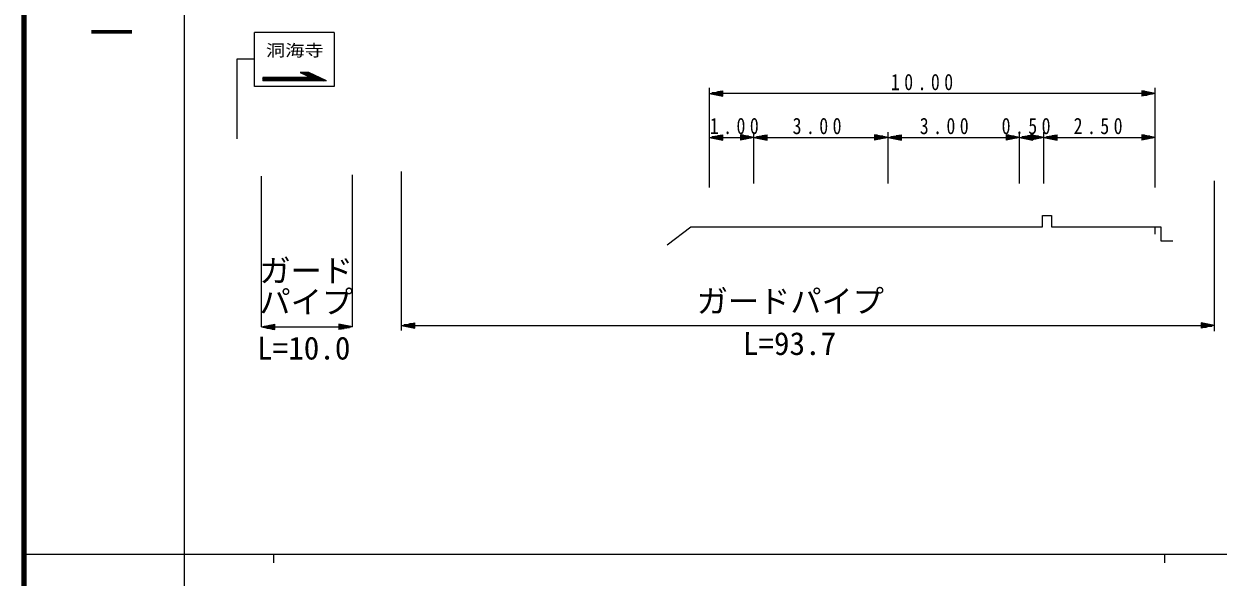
# Model space of a CAD drawing. Units: millimetres, scale not verified. Extents: x 40000 to 680000, y 20000 to 380000.
# Drawn here: x 40000 to 173998, y 202409 to 264464 of the extents above; entities that cross this region are included whole.
import ezdxf
from ezdxf.enums import TextEntityAlignment as Align

# ---------------------------------------------------------------- set-up
doc = ezdxf.new("R2010")
doc.units = ezdxf.units.MM
doc.header["$LTSCALE"] = 1000
for name, color, linetype, lineweight in [('M-BGD', 7, 'Continuous', 13), ('M-STR-HTXT', 7, 'Continuous', 13), ('M-STR-STRC', 7, 'Continuous', 13), ('M-TTL', 2, 'Continuous', 140), ('M-TTL-BAND', 7, 'Continuous', 13)]:
    doc.layers.add(name, color=color, linetype=linetype, lineweight=lineweight)
doc.styles.add('@ＭＳ ゴシック', font='')
doc.styles.add('ＭＳ ゴシック', font='')
doc.styles.get('@ＭＳ ゴシック').set_extended_font_data('@MS Gothic')
doc.styles.get('ＭＳ ゴシック').set_extended_font_data('MS Gothic')

msp = doc.modelspace()

# ---------------------------------------------------------------- linework, layer by layer
at = {"layer": 'M-BGD'}
for p, q in [((65887, 257433), (65887, 263508)), ((74828, 263508), (65887, 263508)), ((74828, 263508), (74828, 257433)), ((65887, 260492), (63897, 260492)), ((63897, 260492), (63897, 251580)), ((70997, 259016), (71000, 259019)), ((71093, 258971), (71141, 259019)), ((71203, 258918), (71103, 259019)), ((71189, 258925), (71282, 259019)), ((71474, 258789), (71244, 259019)), ((71284, 258879), (71424, 259019)), ((71380, 258834), (71565, 259019)), ((71745, 258660), (71386, 259019)), ((71476, 258788), (71707, 259019)), ((72015, 258530), (71527, 259019)), ((71572, 258742), (71848, 259019)), ((71667, 258696), (71978, 259007)), ((72605, 258082), (71668, 259019)), ((71763, 258651), (72075, 258962)), ((72747, 258082), (71810, 259019)), ((71859, 258605), (72171, 258917)), ((71901, 258082), (72557, 258737)), ((72888, 258082), (71951, 259019)), ((71955, 258559), (72267, 258872)), ((72043, 258082), (72653, 258692)), ((72050, 258514), (72364, 258827)), ((72146, 258468), (72460, 258782)), ((72184, 258082), (72750, 258647)), ((73030, 258082), (72214, 258897)), ((73171, 258082), (72479, 258773)), ((73312, 258082), (72744, 258650)), ((74828, 257433), (65887, 257433)), ((66808, 258362), (66889, 258444)), ((66808, 258221), (67031, 258444)), ((67089, 258083), (66808, 258364)), ((66948, 258083), (66808, 258222)), ((66811, 258083), (67172, 258444)), ((67231, 258083), (66869, 258444)), ((66952, 258083), (67314, 258444)), ((67372, 258083), (67010, 258444)), ((67094, 258083), (67455, 258444)), ((67513, 258082), (67152, 258444)), ((67235, 258083), (67596, 258444)), ((67655, 258082), (67293, 258444)), ((67376, 258083), (67738, 258444)), ((67796, 258082), (67435, 258444)), ((67518, 258082), (67879, 258444)), ((67938, 258082), (67576, 258444)), ((67659, 258082), (68021, 258444)), ((68079, 258082), (67718, 258444)), ((67801, 258082), (68162, 258444)), ((68221, 258082), (67859, 258444)), ((67942, 258082), (68304, 258444)), ((68362, 258082), (68001, 258444)), ((68083, 258082), (68445, 258444)), ((68504, 258082), (68142, 258444)), ((68225, 258082), (68586, 258444)), ((68645, 258082), (68283, 258444)), ((68366, 258082), (68728, 258444)), ((68786, 258082), (68425, 258444)), ((68508, 258082), (68869, 258444)), ((68928, 258082), (68566, 258444)), ((68649, 258082), (69011, 258444)), ((69069, 258082), (68708, 258444)), ((68790, 258082), (69152, 258444)), ((69211, 258082), (68849, 258444)), ((68932, 258082), (69293, 258444)), ((69352, 258082), (68991, 258444)), ((69073, 258082), (69435, 258444)), ((69494, 258082), (69132, 258444)), ((69215, 258082), (69576, 258444)), ((69635, 258082), (69273, 258444)), ((69356, 258082), (69718, 258444)), ((69776, 258082), (69415, 258444)), ((69497, 258082), (69859, 258444)), ((69918, 258082), (69556, 258444)), ((69639, 258082), (70000, 258444)), ((70059, 258082), (69698, 258444)), ((69780, 258082), (70142, 258444)), ((70201, 258082), (69839, 258444)), ((69922, 258082), (70283, 258444)), ((70342, 258082), (69981, 258444)), ((70063, 258082), (70425, 258444)), ((70484, 258082), (70122, 258444)), ((70204, 258082), (70566, 258444)), ((70625, 258082), (70263, 258444)), ((70346, 258082), (70707, 258444)), ((70767, 258082), (70405, 258444)), ((70487, 258082), (70849, 258444)), ((70908, 258082), (70546, 258444)), ((70629, 258082), (70990, 258444)), ((71049, 258082), (70688, 258444)), ((70770, 258082), (71132, 258444)), ((71191, 258082), (70829, 258444)), ((70912, 258082), (71273, 258444)), ((71332, 258082), (70971, 258444)), ((71053, 258082), (71414, 258444)), ((71474, 258082), (71112, 258444)), ((71194, 258082), (71556, 258444)), ((71615, 258082), (71254, 258444)), ((71336, 258082), (71697, 258444)), ((71757, 258082), (71395, 258444)), ((71477, 258082), (71839, 258444)), ((71898, 258082), (71536, 258444)), ((71619, 258082), (71980, 258444)), ((72039, 258082), (71678, 258444)), ((71760, 258082), (72121, 258444)), ((72181, 258082), (71819, 258444)), ((72322, 258082), (71961, 258444)), ((72464, 258082), (72102, 258444)), ((72326, 258082), (72846, 258602)), ((72467, 258082), (72942, 258557)), ((72608, 258082), (73039, 258512)), ((72750, 258082), (73135, 258467)), ((72891, 258082), (73232, 258422)), ((73454, 258082), (73010, 258526)), ((73033, 258082), (73328, 258377)), ((73174, 258082), (73425, 258332)), ((73595, 258082), (73275, 258402)), ((73315, 258082), (73521, 258287)), ((73457, 258082), (73617, 258242)), ((73737, 258082), (73540, 258279)), ((73598, 258082), (73714, 258197)), ((73740, 258082), (73810, 258152)), ((73878, 258082), (73805, 258155)), ((73881, 258082), (73907, 258107)), ((154276, 241685), (154276, 242953)), ((154276, 242953), (155316, 242953)), ((155316, 242953), (155316, 241685)), ((112163, 239686), (114845, 241685)), ((114845, 241685), (154276, 241685)), ((155316, 241685), (167555, 241685)), ((166902, 241685), (166902, 240870)), ((167555, 241685), (167555, 240126)), ((167555, 240126), (168908, 240126))]:
    msp.add_line(p, q, dxfattribs=at)
at = {"layer": 'M-STR-HTXT'}
for p, q in [((116915, 246102), (116915, 257278)), ((166948, 246102), (166948, 257278)), ((116915, 256664), (118415, 256964)), ((116915, 256664), (118415, 256364)), ((116915, 256664), (118415, 256664)), ((118415, 256724), (117215, 256724)), ((118415, 256604), (117215, 256604)), ((117515, 256784), (118415, 256784)), ((117515, 256544), (118415, 256544)), ((118415, 256844), (117815, 256844)), ((118415, 256484), (117815, 256484)), ((118115, 256904), (118415, 256904)), ((118115, 256424), (118415, 256424)), ((118415, 256364), (118415, 256964)), ((165448, 256664), (118415, 256664)), ((166948, 256664), (165448, 256964)), ((165448, 256964), (165448, 256364)), ((165748, 256904), (165448, 256904)), ((165448, 256844), (166048, 256844)), ((166348, 256784), (165448, 256784)), ((165448, 256724), (166648, 256724)), ((166948, 256664), (165448, 256364)), ((166948, 256664), (165448, 256664)), ((165448, 256604), (166648, 256604)), ((166348, 256544), (165448, 256544)), ((165448, 256484), (166048, 256484)), ((165748, 256424), (165448, 256424)), ((116915, 251735), (118415, 252035)), ((118115, 251975), (118415, 251975)), ((118415, 251435), (118415, 252035)), ((121898, 251735), (120398, 252035)), ((120398, 252035), (120398, 251435)), ((120698, 251975), (120398, 251975)), ((121898, 246569), (121898, 252308)), ((121898, 251735), (123398, 252035)), ((123098, 251975), (123398, 251975)), ((123398, 251435), (123398, 252035)), ((136960, 251735), (135460, 252035)), ((135460, 252035), (135460, 251435)), ((135760, 251975), (135460, 251975)), ((136960, 246569), (136960, 252308)), ((136960, 251735), (138460, 252035)), ((138160, 251975), (138460, 251975)), ((138460, 251435), (138460, 252035)), ((151701, 251735), (150201, 252035)), ((150201, 252035), (150201, 251435)), ((150501, 251975), (150201, 251975)), ((151701, 246569), (151701, 252308)), ((151701, 251735), (153201, 252035)), ((152901, 251975), (153201, 251975)), ((154438, 251735), (152938, 252035)), ((152938, 252035), (152938, 251435)), ((153238, 251975), (152938, 251975)), ((153201, 251435), (153201, 252035)), ((154438, 246569), (154438, 252308)), ((154438, 251735), (155938, 252035)), ((155638, 251975), (155938, 251975)), ((155938, 251435), (155938, 252035)), ((166948, 251735), (165448, 252035)), ((165448, 252035), (165448, 251435)), ((165748, 251975), (165448, 251975)), ((116915, 251735), (118415, 251435)), ((116915, 251735), (118415, 251735)), ((118415, 251795), (117215, 251795)), ((118415, 251675), (117215, 251675)), ((117515, 251855), (118415, 251855)), ((117515, 251615), (118415, 251615)), ((118415, 251915), (117815, 251915)), ((118415, 251555), (117815, 251555)), ((118115, 251495), (118415, 251495)), ((118415, 251735), (120398, 251735)), ((120398, 251915), (120998, 251915)), ((121298, 251855), (120398, 251855)), ((120398, 251795), (121598, 251795)), ((121898, 251735), (120398, 251435)), ((121898, 251735), (120398, 251735)), ((120398, 251675), (121598, 251675)), ((121298, 251615), (120398, 251615)), ((120398, 251555), (120998, 251555)), ((120698, 251495), (120398, 251495)), ((121898, 251735), (123398, 251435)), ((121898, 251735), (123398, 251735)), ((123398, 251795), (122198, 251795)), ((123398, 251675), (122198, 251675)), ((122498, 251855), (123398, 251855)), ((122498, 251615), (123398, 251615)), ((123398, 251915), (122798, 251915)), ((123398, 251555), (122798, 251555)), ((123098, 251495), (123398, 251495)), ((123398, 251735), (135460, 251735)), ((135460, 251915), (136060, 251915)), ((136360, 251855), (135460, 251855)), ((135460, 251795), (136660, 251795)), ((136960, 251735), (135460, 251435)), ((136960, 251735), (135460, 251735)), ((135460, 251675), (136660, 251675)), ((136360, 251615), (135460, 251615)), ((135460, 251555), (136060, 251555)), ((135760, 251495), (135460, 251495)), ((136960, 251735), (138460, 251435)), ((136960, 251735), (138460, 251735)), ((138460, 251795), (137260, 251795)), ((138460, 251675), (137260, 251675)), ((137560, 251855), (138460, 251855)), ((137560, 251615), (138460, 251615)), ((138460, 251915), (137860, 251915)), ((138460, 251555), (137860, 251555)), ((138160, 251495), (138460, 251495)), ((138460, 251735), (150201, 251735)), ((150201, 251915), (150801, 251915)), ((151101, 251855), (150201, 251855)), ((150201, 251795), (151401, 251795)), ((151701, 251735), (150201, 251435)), ((151701, 251735), (150201, 251735)), ((150201, 251675), (151401, 251675)), ((151101, 251615), (150201, 251615)), ((150201, 251555), (150801, 251555)), ((150501, 251495), (150201, 251495)), ((151701, 251735), (153201, 251435)), ((151701, 251735), (153201, 251735)), ((153201, 251795), (152001, 251795)), ((153201, 251675), (152001, 251675)), ((152301, 251855), (153201, 251855)), ((152301, 251615), (153201, 251615)), ((153201, 251915), (152601, 251915)), ((153201, 251555), (152601, 251555)), ((152901, 251495), (153201, 251495)), ((152938, 251915), (153538, 251915)), ((153838, 251855), (152938, 251855)), ((152938, 251795), (154138, 251795)), ((154438, 251735), (152938, 251435)), ((154438, 251735), (152938, 251735)), ((152938, 251675), (154138, 251675)), ((153838, 251615), (152938, 251615)), ((152938, 251555), (153538, 251555)), ((153238, 251495), (152938, 251495)), ((154438, 251735), (155938, 251435)), ((154438, 251735), (155938, 251735)), ((155938, 251795), (154738, 251795)), ((155938, 251675), (154738, 251675)), ((155038, 251855), (155938, 251855)), ((155038, 251615), (155938, 251615)), ((155938, 251915), (155338, 251915)), ((155938, 251555), (155338, 251555)), ((155638, 251495), (155938, 251495)), ((155938, 251735), (165448, 251735)), ((165448, 251915), (166048, 251915)), ((166348, 251855), (165448, 251855)), ((165448, 251795), (166648, 251795)), ((166948, 251735), (165448, 251435)), ((166948, 251735), (165448, 251735)), ((165448, 251675), (166648, 251675)), ((166348, 251615), (165448, 251615)), ((165448, 251555), (166048, 251555)), ((165748, 251495), (165448, 251495)), ((66654, 230467), (66654, 247379)), ((76854, 230467), (76854, 247540)), ((82379, 230086), (82379, 247891)), ((173578, 230015), (173578, 246863)), ((66654, 230467), (68154, 230767)), ((68154, 230527), (66954, 230527)), ((67254, 230587), (68154, 230587)), ((68154, 230647), (67554, 230647)), ((67854, 230707), (68154, 230707)), ((68154, 230167), (68154, 230767)), ((76854, 230467), (75354, 230767)), ((75354, 230767), (75354, 230167)), ((75654, 230707), (75354, 230707)), ((75354, 230647), (75954, 230647)), ((76254, 230587), (75354, 230587)), ((75354, 230527), (76554, 230527)), ((82379, 230633), (83879, 230933)), ((82379, 230633), (83879, 230333)), ((82379, 230633), (83879, 230633)), ((83879, 230693), (82679, 230693)), ((83879, 230573), (82679, 230573)), ((82979, 230753), (83879, 230753)), ((82979, 230513), (83879, 230513)), ((83879, 230813), (83279, 230813)), ((83579, 230873), (83879, 230873)), ((83879, 230333), (83879, 230933)), ((83879, 230633), (172078, 230633)), ((173578, 230633), (172078, 230933)), ((172078, 230933), (172078, 230333)), ((172378, 230873), (172078, 230873)), ((172078, 230813), (172678, 230813)), ((172978, 230753), (172078, 230753)), ((172078, 230693), (173278, 230693)), ((173578, 230633), (172078, 230333)), ((173578, 230633), (172078, 230633)), ((172078, 230573), (173278, 230573)), ((172978, 230513), (172078, 230513)), ((66654, 230467), (68154, 230167)), ((66654, 230467), (68154, 230467)), ((68154, 230407), (66954, 230407)), ((67254, 230347), (68154, 230347)), ((68154, 230287), (67554, 230287)), ((67854, 230227), (68154, 230227)), ((68154, 230467), (75354, 230467)), ((76854, 230467), (75354, 230167)), ((76854, 230467), (75354, 230467)), ((75354, 230407), (76554, 230407)), ((76254, 230347), (75354, 230347)), ((75354, 230287), (75954, 230287)), ((75654, 230227), (75354, 230227)), ((83879, 230453), (83279, 230453)), ((83579, 230393), (83879, 230393)), ((172078, 230453), (172678, 230453)), ((172378, 230393), (172078, 230393))]:
    msp.add_line(p, q, dxfattribs=at)
at = {"layer": 'M-STR-STRC'}
for p, q in [((70992, 259019), (72197, 258444)), ((70992, 259019), (72197, 258444)), ((71954, 259019), (70992, 259019)), ((73962, 258082), (71954, 259019)), ((73962, 258082), (71954, 259019)), ((72197, 258444), (66808, 258444)), ((66808, 258444), (66808, 258083)), ((72197, 258444), (66808, 258444)), ((66808, 258444), (66808, 258083)), ((72197, 258444), (66808, 258444)), ((72197, 258444), (66808, 258444)), ((73962, 258082), (66808, 258083)), ((73962, 258082), (66808, 258083))]:
    msp.add_line(p, q, dxfattribs=at)
at = {"layer": 'M-TTL'}
msp.add_line((40000, 380000), (40000, 20000), dxfattribs=at)
at = {"layer": 'M-TTL-BAND'}
for p, q in [((58000, 370000), (58000, 20000)), ((40000, 205000), (579000, 205000)), ((68000, 205000), (68000, 204000)), ((168000, 205000), (168000, 204000))]:
    msp.add_line(p, q, dxfattribs=at)

# ---------------------------------------------------------------- texts
at = {"layer": 'M-STR-HTXT', "style": 'ＭＳ ゴシック'}
for s, p in [('ガード', (71681, 234729)), ('パイプ', (71681, 231229))]:
    msp.add_text(s, height=2566, dxfattribs=at).set_placement(p, align=Align.BOTTOM_CENTER)
for s, p in [('ガードパイプ', (115500, 231304)), ('L=10.0', (66167, 226045))]:
    msp.add_text(s, height=2566, dxfattribs=at).set_placement(p, align=Align.BOTTOM_LEFT)
msp.add_text('L=93.7', height=2566, rotation=359.903, dxfattribs=at).set_placement((120667, 226565), align=Align.BOTTOM_LEFT)
at = {"layer": 'M-STR-HTXT', "char_height": 1833, "attachment_point": 8, "style": 'ＭＳ ゴシック'}
for s, insert in [('\\T1.5;\\W0.8;10.00', (141023, 256999)), ('\\T1.5;\\W0.8;1.00', (119959, 252070)), ('\\T1.5;\\W0.8;3.00', (129247, 252070)), ('\\T1.5;\\W0.8;3.00', (143515, 252070)), ('\\T1.5;\\W0.8;0.50', (152699, 252070)), ('\\T1.5;\\W0.8;2.50', (160780, 252070))]:
    msp.add_mtext(s, dxfattribs=dict(at, insert=insert))
at = {"layer": 'M-STR-STRC', "style": 'ＭＳ ゴシック', "width": 1.2}
msp.add_text('洞海寺', height=1320, dxfattribs=at).set_placement((70405, 260435), align=Align.BOTTOM_CENTER)
at = {"layer": 'M-TTL-BAND', "style": '@ＭＳ ゴシック'}
msp.add_text('縮尺千分の一', height=3666, rotation=270, dxfattribs=at).set_placement((49777, 261030), align=Align.MIDDLE_RIGHT)

doc.saveas('drawing.dxf')
